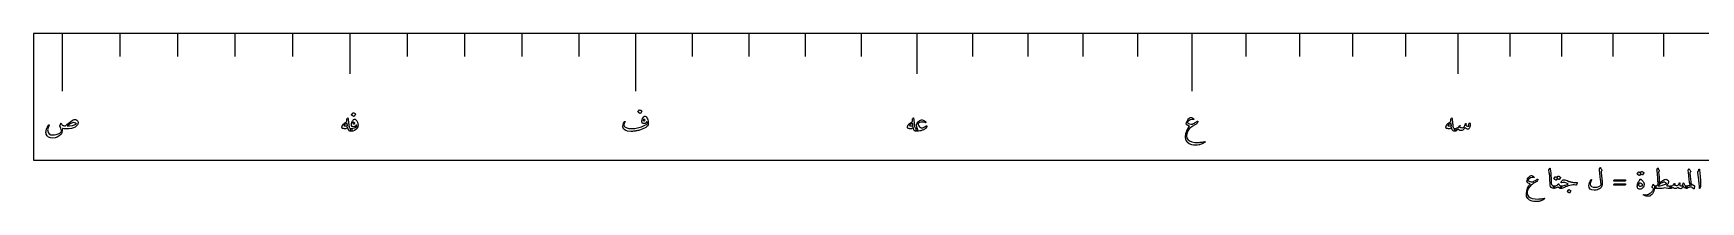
# Model space of a CAD drawing. Header units: millimetres. Extents: x -5 to 580, y -8 to 22.
# Drawn here: x -5 to 285.3, y -7.2 to 22 of the extents above; entities that cross this region are included whole.
import ezdxf

# ---------------------------------------------------------------- set-up
doc = ezdxf.new("R2010")
doc.units = ezdxf.units.MM
for name, color, linetype in [('CUT_OUTER', 1, 'Continuous'), ('ENGRAVE', 7, 'Continuous'), ('ENGRAVE_FINE', 8, 'Continuous'), ('TEXT', 5, 'Continuous')]:
    doc.layers.add(name, color=color, linetype=linetype)

msp = doc.modelspace()

# ---------------------------------------------------------------- linework, layer by layer
at = {"layer": 'CUT_OUTER'}
msp.add_lwpolyline([(-5, 0), (580, 0), (580, 22), (-5, 22)], close=True, dxfattribs=at)
at = {"layer": 'ENGRAVE'}
for points in [[(0, 22), (0, 12)], [(50.1146, 22), (50.1146, 15)], [(99.8477, 22), (99.8477, 12)], [(148.821, 22), (148.821, 15)], [(196.6616, 22), (196.6616, 12)], [(243.0055, 22), (243.0055, 15)]]:
    msp.add_lwpolyline(points, dxfattribs=at)
at = {"layer": 'ENGRAVE_FINE'}
for points in [[(10.0351, 22), (10.0351, 18)], [(20.0672, 22), (20.0672, 18)], [(30.0932, 22), (30.0932, 18)], [(40.11, 22), (40.11, 18)], [(60.1039, 22), (60.1039, 18)], [(70.0749, 22), (70.0749, 18)], [(80.0245, 22), (80.0245, 18)], [(89.9498, 22), (89.9498, 18)], [(109.7152, 22), (109.7152, 18)], [(119.5492, 22), (119.5492, 18)], [(129.3469, 22), (129.3469, 18)], [(139.1051, 22), (139.1051, 18)], [(158.4915, 22), (158.4915, 18)], [(168.1137, 22), (168.1137, 18)], [(177.6848, 22), (177.6848, 18)], [(187.2017, 22), (187.2017, 18)], [(206.0616, 22), (206.0616, 18)], [(215.3988, 22), (215.3988, 18)], [(224.6704, 22), (224.6704, 18)], [(233.8736, 22), (233.8736, 18)], [(252.0634, 22), (252.0634, 18)], [(261.0445, 22), (261.0445, 18)], [(269.9461, 22), (269.9461, 18)], [(278.7655, 22), (278.7655, 18)]]:
    msp.add_lwpolyline(points, dxfattribs=at)
at = {"layer": 'TEXT'}
for points in [[(100.5058, 8.7458), (100.5122, 8.7523), (100.5213, 8.7561), (100.5329, 8.7574), (100.5471, 8.7561), (100.6474, 8.7155), (100.7419, 8.6658), (100.8306, 8.6071), (100.9135, 8.5394), (100.9216, 8.529), (100.9251, 8.5187), (100.9242, 8.5084), (100.9187, 8.4981), (100.6761, 8.1058), (100.6671, 8.0965), (100.6554, 8.0942), (100.6413, 8.099), (100.6245, 8.111), (100.61, 8.1213), (100.5871, 8.1368), (100.5558, 8.1574), (100.5161, 8.1832), (100.4674, 8.2142), (100.409, 8.2503), (100.3409, 8.2916), (100.2632, 8.3381), (100.2529, 8.3458), (100.2477, 8.3535), (100.2477, 8.3613), (100.2529, 8.369)], [(2.2348, 7.0684), (2.4148, 7.0419), (2.5677, 6.9574), (2.6935, 6.8148), (2.7923, 6.6142), (2.8032, 6.5374), (2.7948, 6.4516), (2.7671, 6.3568), (2.72, 6.2529), (2.6658, 6.1529), (2.6168, 6.0697), (2.5729, 6.0032), (2.5342, 5.9535), (2.3084, 5.7677), (2.0026, 5.6232), (1.6168, 5.52), (1.151, 5.4581), (0.8706, 5.4445), (0.6026, 5.4503), (0.3468, 5.4755), (0.1032, 5.52), (0.0458, 5.1416), (-0.0284, 4.8374), (-0.1194, 4.6074), (-0.2271, 4.4516), (-0.5097, 4.2113), (-0.831, 4.0323), (-1.191, 3.9145), (-1.5897, 3.8581), (-2.0094, 3.8777), (-2.3445, 3.9987), (-2.5952, 4.221), (-2.7613, 4.5445), (-2.7755, 4.5947), (-2.7871, 4.6471), (-2.7961, 4.7018), (-2.8026, 4.7587), (-2.8058, 4.8176), (-2.8052, 4.8781), (-2.8006, 4.9402), (-2.7923, 5.0039), (-2.7742, 5.1166), (-2.751, 5.2277), (-2.7226, 5.3373), (-2.689, 5.4452), (-2.6506, 5.5511), (-2.6077, 5.6548), (-2.5603, 5.7563), (-2.5084, 5.8555), (-2.4853, 5.8958), (-2.4626, 5.9342), (-2.4402, 5.9706), (-2.4181, 6.0052), (-2.3966, 6.0377), (-2.3761, 6.0684), (-2.3566, 6.0971), (-2.3381, 6.1239), (-2.3248, 6.139), (-2.311, 6.1484), (-2.2965, 6.1519), (-2.2813, 6.1497), (-2.2652, 6.1435), (-2.2529, 6.1355), (-2.2445, 6.1255), (-2.24, 6.1135), (-2.2387, 6.1), (-2.24, 6.0852), (-2.2439, 6.069), (-2.2503, 6.0516), (-2.2881, 5.9945), (-2.3239, 5.9316), (-2.3577, 5.8629), (-2.3897, 5.7884), (-2.4568, 5.5977), (-2.4981, 5.4181), (-2.5135, 5.2494), (-2.5032, 5.0916), (-2.4068, 4.7919), (-2.231, 4.5742), (-1.9758, 4.4384), (-1.6413, 4.3845), (-1.3181, 4.3997), (-1.0039, 4.4606), (-0.6987, 4.5674), (-0.4026, 4.72), (-0.3132, 4.7835), (-0.2361, 4.8606), (-0.1713, 4.9513), (-0.1187, 5.0555), (-0.1126, 5.07), (-0.1097, 5.0877), (-0.11, 5.1087), (-0.1135, 5.1329), (-0.159, 5.3639), (-0.2181, 5.5665), (-0.2906, 5.7406), (-0.3768, 5.8865), (-0.3939, 5.9132), (-0.4039, 5.9368), (-0.4068, 5.9571), (-0.4026, 5.9742), (-0.2426, 6.3974), (-0.2197, 6.4294), (-0.1974, 6.4426), (-0.1758, 6.4371), (-0.1548, 6.4129), (0.0361, 6.0877), (0.1384, 6.0394), (0.2697, 6.0026), (0.43, 5.9774), (0.6194, 5.9639), (0.8442, 6.1829), (1.0697, 6.3858), (1.2958, 6.5726), (1.5226, 6.7432), (1.7394, 6.8855), (1.9303, 6.9871), (2.0955, 7.0481), (2.2348, 7.0684)], [(2.4877, 6.3045), (2.3294, 6.4252), (2.1639, 6.4981), (1.9913, 6.5232), (1.8116, 6.5006), (1.6168, 6.4319), (1.3935, 6.3187), (1.1419, 6.161), (0.8619, 5.9587), (1.3719, 5.9571), (1.8129, 6.0142), (2.1848, 6.13), (2.4877, 6.3045)], [(49.6965, 7.3058), (49.7268, 7.3381), (49.7507, 7.3419), (49.7681, 7.3174), (49.7791, 7.2645), (49.7826, 7.2326), (49.7881, 7.1884), (49.7955, 7.1319), (49.8049, 7.0632), (49.8158, 6.9816), (49.8281, 6.8865), (49.8416, 6.7777), (49.8565, 6.6555), (49.8712, 6.5353), (49.8842, 6.4277), (49.8957, 6.3327), (49.9055, 6.2503), (49.9137, 6.1808), (49.9204, 6.1245), (49.9254, 6.0815), (49.9287, 6.0516), (49.9552, 5.8635), (49.9933, 5.7174), (50.0429, 5.6132), (50.1042, 5.551), (50.1475, 5.5268), (50.1997, 5.511), (50.261, 5.5035), (50.3313, 5.5045), (50.3729, 5.4977), (50.4049, 5.4774), (50.4271, 5.4435), (50.4397, 5.3961), (50.4442, 5.339), (50.4423, 5.2813), (50.4339, 5.2229), (50.4191, 5.1639), (50.4, 5.1135), (50.3791, 5.0761), (50.3562, 5.0516), (50.3313, 5.04), (50.1962, 5.0413), (50.0797, 5.0658), (49.982, 5.1135), (49.9029, 5.1845), (49.8365, 5.2887), (49.7816, 5.4258), (49.7384, 5.5958), (49.7068, 5.7987), (49.6339, 5.6752), (49.5597, 5.5781), (49.4842, 5.5074), (49.4075, 5.4632), (49.3452, 5.4474), (49.272, 5.4413), (49.1878, 5.4448), (49.0926, 5.4581), (48.9923, 5.4806), (48.9081, 5.5071), (48.84, 5.5374), (48.7881, 5.5716), (48.7462, 5.6139), (48.7184, 5.6581), (48.7049, 5.7042), (48.7055, 5.7523), (48.7175, 5.8123), (48.7378, 5.8787), (48.7665, 5.9516), (48.8036, 6.031), (48.8449, 6.1106), (48.881, 6.1742), (48.912, 6.2216), (48.9378, 6.2529), (49.081, 6.3806), (49.2371, 6.5006), (49.4062, 6.6129), (49.5881, 6.7174), (49.5813, 6.8165), (49.5765, 6.9019), (49.5736, 6.9739), (49.5726, 7.0323), (49.5755, 7.0813), (49.5842, 7.1252), (49.5987, 7.1639), (49.6191, 7.1974)], [(49.6242, 6.4026), (49.4371, 6.3384), (49.2784, 6.2594), (49.1481, 6.1655), (49.0462, 6.0568), (49.0394, 6.0419), (49.0397, 6.0284), (49.0471, 6.0161), (49.0616, 6.0052), (49.1155, 5.9821), (49.1739, 5.9645), (49.2368, 5.9524), (49.3042, 5.9458), (49.3762, 5.9447), (49.4526, 5.949), (49.5336, 5.9589), (49.6191, 5.9742), (49.6323, 5.9784), (49.6462, 5.9858), (49.6607, 5.9965), (49.6758, 6.0103), (49.6728, 6.0526), (49.6687, 6.0968), (49.6637, 6.1429), (49.6578, 6.191), (49.6508, 6.241), (49.6429, 6.2929), (49.6341, 6.3468), (49.6242, 6.4026)], [(50.9249, 7.151), (50.9604, 7.1458), (50.9997, 7.1303), (51.0429, 7.1045), (51.09, 7.0684), (51.2916, 6.8535), (51.432, 6.6116), (51.511, 6.3426), (51.5287, 6.0465), (51.5129, 5.8923), (51.481, 5.7548), (51.4329, 5.6342), (51.3687, 5.5303), (51.1607, 5.3158), (50.9184, 5.1626), (50.642, 5.0706), (50.3313, 5.04), (50.3, 5.0474), (50.2733, 5.0697), (50.251, 5.1068), (50.2333, 5.1587), (50.2266, 5.1874), (50.2223, 5.2168), (50.2202, 5.2468), (50.2204, 5.2774), (50.2221, 5.3077), (50.2249, 5.3368), (50.2286, 5.3645), (50.2333, 5.391), (50.2471, 5.4368), (50.2681, 5.471), (50.2962, 5.4935), (50.3313, 5.5045), (50.6339, 5.5452), (50.8965, 5.6206), (51.1191, 5.731), (51.3016, 5.8761), (51.2929, 5.9487), (51.2823, 6.0065), (51.2697, 6.0494), (51.2552, 6.0774), (51.2378, 6.1016), (51.2216, 6.1174), (51.2068, 6.1248), (51.1933, 6.1239), (51.1839, 6.1206), (51.1765, 6.1161), (51.171, 6.1103), (51.1675, 6.1032), (51.1178, 6.0013), (51.0565, 5.9226), (50.9836, 5.8671), (50.8991, 5.8348), (50.6536, 5.8158), (50.4849, 5.8826), (50.3929, 6.0352), (50.3778, 6.2735), (50.3984, 6.4103), (50.4397, 6.5523), (50.5016, 6.6994), (50.5842, 6.8516), (50.6713, 6.9826), (50.7571, 7.0761), (50.8416, 7.1323), (50.9249, 7.151)], [(50.6513, 8.24), (50.6578, 8.2465), (50.6668, 8.2503), (50.6784, 8.2516), (50.6926, 8.2503), (50.7929, 8.2097), (50.8875, 8.16), (50.9762, 8.1013), (51.0591, 8.0335), (51.0671, 8.0232), (51.0707, 8.0129), (51.0697, 8.0026), (51.0642, 7.9923), (50.8216, 7.6), (50.8126, 7.5906), (50.801, 7.5884), (50.7868, 7.5932), (50.77, 7.6052), (50.7555, 7.6155), (50.7326, 7.631), (50.7013, 7.6516), (50.6616, 7.6774), (50.6129, 7.7084), (50.5546, 7.7445), (50.4865, 7.7858), (50.4087, 7.8323), (50.3984, 7.84), (50.3933, 7.8477), (50.3933, 7.8555), (50.3984, 7.8632)], [(50.7546, 6.5935), (50.7033, 6.579), (50.6629, 6.5406), (50.6336, 6.4784), (50.6152, 6.3923), (50.6155, 6.3787), (50.6165, 6.369), (50.6181, 6.3632), (50.6204, 6.3613), (50.6723, 6.3487), (50.7249, 6.3419), (50.7781, 6.341), (50.832, 6.3458), (50.8794, 6.3558), (50.9184, 6.3703), (50.9491, 6.3894), (50.9713, 6.4129), (50.9133, 6.4958), (50.8578, 6.5535), (50.8049, 6.5861), (50.7546, 6.5935)], [(101.4193, 7.6413), (101.5222, 7.6487), (101.6245, 7.609), (101.7261, 7.5223), (101.8271, 7.3884), (101.9171, 7.2142), (101.9858, 7.0065), (102.0332, 6.7652), (102.0593, 6.4903), (102.0622, 6.3906), (102.0554, 6.2981), (102.039, 6.2126), (102.0129, 6.1342), (101.9206, 5.9777), (101.7832, 5.8284), (101.6006, 5.6861), (101.3729, 5.551), (101.2443, 5.4882), (101.1116, 5.429), (100.9746, 5.3734), (100.8335, 5.3213), (100.6879, 5.2727), (100.5374, 5.2277), (100.3821, 5.1863), (100.2219, 5.1484), (100.0611, 5.1144), (99.9038, 5.0845), (99.7501, 5.0589), (99.6, 5.0374), (99.453, 5.0205), (99.309, 5.0084), (99.1679, 5.0011), (99.0296, 4.9987), (98.4532, 5.0455), (98.0296, 5.1961), (97.759, 5.4506), (97.6413, 5.809), (97.6377, 5.8923), (97.6425, 5.9871), (97.6558, 6.0935), (97.6774, 6.2116), (97.7125, 6.3413), (97.7613, 6.4671), (97.8235, 6.589), (97.8993, 6.7071), (97.9106, 6.7206), (97.9238, 6.7303), (97.939, 6.7361), (97.9561, 6.7381), (97.9725, 6.7358), (97.9858, 6.729), (97.9958, 6.7177), (98.0025, 6.7019), (98.0058, 6.6845), (98.0051, 6.6684), (98.0006, 6.6535), (97.9922, 6.64), (97.8529, 6.3658), (97.8064, 6.1316), (97.8529, 5.9374), (97.9922, 5.7832), (98.2996, 5.6226), (98.6851, 5.5277), (99.1487, 5.4987), (99.6903, 5.5355), (99.9279, 5.5697), (100.1658, 5.6155), (100.404, 5.6729), (100.6425, 5.7419), (100.8811, 5.8226), (101.1193, 5.9148), (101.3572, 6.0187), (101.5948, 6.1342), (101.7213, 6.2068), (101.8167, 6.2852), (101.8813, 6.3694), (101.9148, 6.4594), (101.8967, 6.5213), (101.8683, 6.5781), (101.8296, 6.6297), (101.7806, 6.6761), (101.7748, 6.6784), (101.7677, 6.6748), (101.7593, 6.6655), (101.7496, 6.6503), (101.6754, 6.531), (101.5922, 6.4413), (101.5, 6.3813), (101.3987, 6.351), (101.2135, 6.3484), (101.0709, 6.4026), (100.9709, 6.5135), (100.9135, 6.6813), (100.9145, 6.8294), (100.9638, 7.0103), (101.0616, 7.2242), (101.2077, 7.471), (101.2538, 7.5319), (101.3045, 7.5806), (101.3596, 7.6171), (101.4193, 7.6413)], [(101.4761, 6.9135), (101.4951, 6.9368), (101.5006, 6.96), (101.4925, 6.9832), (101.4709, 7.0065), (101.3832, 7.0626), (101.3058, 7.0761), (101.2387, 7.0471), (101.1819, 6.9755), (101.1745, 6.9535), (101.1729, 6.9342), (101.1771, 6.9174), (101.1871, 6.9032), (101.2593, 6.8574), (101.3316, 6.8439), (101.4038, 6.8626), (101.4761, 6.9135)], [(148.1577, 7.3058), (148.188, 7.3381), (148.2119, 7.3419), (148.2293, 7.3174), (148.2403, 7.2645), (148.2439, 7.2326), (148.2493, 7.1884), (148.2568, 7.1319), (148.2661, 7.0632), (148.2771, 6.9816), (148.2893, 6.8865), (148.3029, 6.7777), (148.3177, 6.6555), (148.3324, 6.5353), (148.3455, 6.4277), (148.3569, 6.3327), (148.3668, 6.2503), (148.375, 6.1808), (148.3816, 6.1245), (148.3866, 6.0815), (148.39, 6.0516), (148.4164, 5.8635), (148.4545, 5.7174), (148.5042, 5.6132), (148.5655, 5.551), (148.6087, 5.5268), (148.661, 5.511), (148.7222, 5.5035), (148.7926, 5.5045), (148.8342, 5.4977), (148.8661, 5.4774), (148.8884, 5.4435), (148.901, 5.3961), (148.9055, 5.339), (148.9035, 5.2813), (148.8951, 5.2229), (148.8803, 5.1639), (148.8613, 5.1135), (148.8403, 5.0761), (148.8174, 5.0516), (148.7926, 5.04), (148.6574, 5.0413), (148.541, 5.0658), (148.4432, 5.1135), (148.3642, 5.1845), (148.2977, 5.2887), (148.2429, 5.4258), (148.1997, 5.5958), (148.168, 5.7987), (148.0951, 5.6752), (148.021, 5.5781), (147.9455, 5.5074), (147.8687, 5.4632), (147.8064, 5.4474), (147.7332, 5.4413), (147.649, 5.4448), (147.5539, 5.4581), (147.4535, 5.4806), (147.3693, 5.5071), (147.3013, 5.5374), (147.2493, 5.5716), (147.2074, 5.6139), (147.1797, 5.6581), (147.1661, 5.7042), (147.1668, 5.7523), (147.1787, 5.8123), (147.199, 5.8787), (147.2277, 5.9516), (147.2648, 6.031), (147.3061, 6.1106), (147.3422, 6.1742), (147.3732, 6.2216), (147.399, 6.2529), (147.5422, 6.3806), (147.6984, 6.5006), (147.8674, 6.6129), (148.0493, 6.7174), (148.0426, 6.8165), (148.0377, 6.9019), (148.0348, 6.9739), (148.0339, 7.0323), (148.0368, 7.0813), (148.0455, 7.1252), (148.06, 7.1639), (148.0803, 7.1974)], [(148.0855, 6.4026), (147.8984, 6.3384), (147.7397, 6.2594), (147.6093, 6.1655), (147.5074, 6.0568), (147.5006, 6.0419), (147.501, 6.0284), (147.5084, 6.0161), (147.5229, 6.0052), (147.5768, 5.9821), (147.6351, 5.9645), (147.698, 5.9524), (147.7655, 5.9458), (147.8374, 5.9447), (147.9139, 5.949), (147.9948, 5.9589), (148.0803, 5.9742), (148.0935, 5.9784), (148.1074, 5.9858), (148.1219, 5.9965), (148.1371, 6.0103), (148.134, 6.0526), (148.13, 6.0968), (148.125, 6.1429), (148.119, 6.191), (148.1121, 6.241), (148.1042, 6.2929), (148.0953, 6.3468), (148.0855, 6.4026)], [(150.5319, 5.8813), (150.3926, 5.5716), (150.3748, 5.541), (150.3577, 5.5161), (150.3413, 5.4971), (150.3255, 5.4839), (150.2451, 5.4289), (150.159, 5.3774), (150.0671, 5.3295), (149.9693, 5.2852), (149.8661, 5.2437), (149.7577, 5.2045), (149.6442, 5.1676), (149.5255, 5.1329), (149.3035, 5.0787), (149.1074, 5.0452), (148.9371, 5.0323), (148.7926, 5.04), (148.7374, 5.0652), (148.701, 5.1148), (148.6832, 5.189), (148.6842, 5.2877), (148.6974, 5.3768), (148.7164, 5.4426), (148.7413, 5.4852), (148.7719, 5.5045), (148.7771, 5.5045), (148.7822, 5.5045), (148.7874, 5.5045), (148.7926, 5.5045), (148.831, 5.5006), (148.8687, 5.4994), (148.9058, 5.5006), (148.9422, 5.5045), (148.8797, 5.5971), (148.8313, 5.6994), (148.7971, 5.8113), (148.7771, 5.9329), (148.7742, 6.1506), (148.8119, 6.3445), (148.8903, 6.5145), (149.0093, 6.6606), (149.1626, 6.7971), (149.3126, 6.9019), (149.4593, 6.9752), (149.6029, 7.0168), (149.7577, 7.0165), (149.9332, 6.9587), (150.1293, 6.8435), (150.3461, 6.671), (150.3706, 6.6442), (150.3822, 6.6155), (150.381, 6.5848), (150.3668, 6.5523), (150.3464, 6.5271), (150.3216, 6.5135), (150.2922, 6.5116), (150.2584, 6.5213), (150.0155, 6.5916), (149.7719, 6.6168), (149.5277, 6.5968), (149.2829, 6.5316), (149.1858, 6.4906), (149.1113, 6.4452), (149.0593, 6.3952), (149.03, 6.3406), (149.0229, 6.2716), (149.0429, 6.1832), (149.09, 6.0755), (149.1642, 5.9484), (149.2545, 5.82), (149.3397, 5.7239), (149.4197, 5.66), (149.4945, 5.6284), (149.6574, 5.6123), (149.821, 5.631), (149.9851, 5.6845), (150.15, 5.7729), (150.2997, 5.8761), (150.3771, 5.9252), (150.439, 5.9535), (150.4855, 5.9613), (150.5164, 5.9484), (150.529, 5.9326), (150.5358, 5.9161), (150.5368, 5.899), (150.5319, 5.8813)], [(196.388, 7.409), (196.469, 7.431), (196.5571, 7.4297), (196.6522, 7.4052), (196.7545, 7.3574), (196.8066, 7.3263), (196.8545, 7.2948), (196.8982, 7.2631), (196.9377, 7.231), (196.973, 7.1989), (197.0042, 7.1671), (197.0311, 7.1356), (197.0538, 7.1045), (197.069, 7.0742), (197.0629, 7.0555), (197.0355, 7.0484), (196.9867, 7.0529), (196.678, 7.0735), (196.3919, 7.0065), (196.1284, 6.8516), (195.8874, 6.609), (195.8806, 6.5932), (195.8809, 6.5768), (195.8884, 6.5597), (195.9029, 6.5419), (196.0913, 6.4006), (196.2951, 6.3071), (196.5145, 6.2613), (196.7493, 6.2632), (196.7916, 6.2716), (196.8461, 6.2916), (196.9129, 6.3232), (196.9919, 6.3665), (197.1358, 6.4542), (197.2629, 6.5316), (197.3732, 6.5987), (197.4667, 6.6555), (197.5435, 6.7019), (197.6035, 6.7381), (197.6467, 6.7639), (197.6732, 6.7794), (197.7109, 6.7913), (197.7313, 6.7806), (197.7342, 6.7474), (197.7196, 6.6916), (197.6638, 6.5452), (197.6151, 6.4361), (197.5735, 6.3645), (197.539, 6.3303), (197.4327, 6.2798), (197.3203, 6.2213), (197.2017, 6.1547), (197.0771, 6.08), (196.9463, 5.9973), (196.8093, 5.9065), (196.6663, 5.8076), (196.5171, 5.7006), (196.2177, 5.4352), (195.9906, 5.1239), (195.8358, 4.7668), (195.7532, 4.3639), (195.7493, 4.1445), (195.7842, 3.9406), (195.8577, 3.7523), (195.97, 3.5794), (196.2503, 3.3477), (196.6629, 3.1897), (197.2077, 3.1052), (197.8848, 3.0942), (197.9895, 3.1006), (198.1022, 3.1097), (198.223, 3.1213), (198.3519, 3.1355), (198.4885, 3.1526), (198.6326, 3.1729), (198.784, 3.1965), (198.9429, 3.2232), (198.9703, 3.2261), (198.9906, 3.2245), (199.0038, 3.2184), (199.01, 3.2077), (198.9845, 3.1555), (198.8822, 3.0761), (198.7032, 2.9697), (198.4474, 2.8361), (198.2919, 2.7629), (198.1558, 2.7084), (198.039, 2.6726), (197.9416, 2.6555), (197.579, 2.6284), (197.25, 2.6245), (196.9545, 2.6439), (196.6926, 2.6865), (196.1984, 2.8706), (195.8513, 3.1652), (195.6513, 3.57), (195.5984, 4.0852), (195.6571, 4.6261), (195.7919, 5.1032), (196.0029, 5.5165), (196.29, 5.8658), (196.1035, 5.949), (195.9519, 6.0335), (195.8351, 6.1194), (195.7532, 6.2065), (195.7309, 6.2416), (195.7158, 6.28), (195.7077, 6.3216), (195.7067, 6.3665), (195.7245, 6.4871), (195.7519, 6.6013), (195.789, 6.709), (195.8358, 6.8103), (195.9593, 7.0142), (196.0926, 7.1819), (196.2355, 7.3135), (196.388, 7.409)], [(241.8829, 7.3058), (241.9132, 7.3381), (241.9371, 7.3419), (241.9545, 7.3174), (241.9655, 7.2645), (241.969, 7.2326), (241.9745, 7.1884), (241.982, 7.1319), (241.9913, 7.0632), (242.0023, 6.9816), (242.0145, 6.8865), (242.0281, 6.7777), (242.0429, 6.6555), (242.0576, 6.5353), (242.0707, 6.4277), (242.0821, 6.3327), (242.092, 6.2503), (242.1002, 6.1808), (242.1068, 6.1245), (242.1118, 6.0815), (242.1152, 6.0516), (242.1416, 5.8635), (242.1797, 5.7174), (242.2294, 5.6132), (242.2907, 5.551), (242.3339, 5.5268), (242.3861, 5.511), (242.4474, 5.5035), (242.5178, 5.5045), (242.5594, 5.4977), (242.5913, 5.4774), (242.6136, 5.4435), (242.6261, 5.3961), (242.6307, 5.339), (242.6287, 5.2813), (242.6203, 5.2229), (242.6055, 5.1639), (242.5865, 5.1135), (242.5655, 5.0761), (242.5426, 5.0516), (242.5178, 5.04), (242.3826, 5.0413), (242.2661, 5.0658), (242.1684, 5.1135), (242.0894, 5.1845), (242.0229, 5.2887), (241.9681, 5.4258), (241.9249, 5.5958), (241.8932, 5.7987), (241.8203, 5.6752), (241.7461, 5.5781), (241.6707, 5.5074), (241.5939, 5.4632), (241.5316, 5.4474), (241.4584, 5.4413), (241.3742, 5.4448), (241.279, 5.4581), (241.1787, 5.4806), (241.0945, 5.5071), (241.0265, 5.5374), (240.9745, 5.5716), (240.9326, 5.6139), (240.9049, 5.6581), (240.8913, 5.7042), (240.892, 5.7523), (240.9039, 5.8123), (240.9242, 5.8787), (240.9529, 5.9516), (240.99, 6.031), (241.0313, 6.1106), (241.0674, 6.1742), (241.0984, 6.2216), (241.1242, 6.2529), (241.2674, 6.3806), (241.4236, 6.5006), (241.5926, 6.6129), (241.7745, 6.7174), (241.7678, 6.8165), (241.7629, 6.9019), (241.76, 6.9739), (241.759, 7.0323), (241.762, 7.0813), (241.7707, 7.1252), (241.7852, 7.1639), (241.8055, 7.1974)], [(241.8107, 6.4026), (241.6236, 6.3384), (241.4649, 6.2594), (241.3345, 6.1655), (241.2326, 6.0568), (241.2258, 6.0419), (241.2261, 6.0284), (241.2336, 6.0161), (241.2481, 6.0052), (241.302, 5.9821), (241.3603, 5.9645), (241.4232, 5.9524), (241.4907, 5.9458), (241.5626, 5.9447), (241.639, 5.949), (241.72, 5.9589), (241.8055, 5.9742), (241.8187, 5.9784), (241.8326, 5.9858), (241.8471, 5.9965), (241.8623, 6.0103), (241.8592, 6.0526), (241.8552, 6.0968), (241.8502, 6.1429), (241.8442, 6.191), (241.8373, 6.241), (241.8294, 6.2929), (241.8205, 6.3468), (241.8107, 6.4026)], [(245.021, 6.511), (245.0323, 6.5187), (245.0455, 6.5161), (245.0607, 6.5032), (245.0778, 6.48), (245.0961, 6.4406), (245.11, 6.3845), (245.1194, 6.3116), (245.1242, 6.2219), (245.1258, 6.12), (245.1203, 6.0206), (245.1078, 5.9239), (245.0881, 5.8297), (245.0307, 5.6465), (244.9668, 5.5148), (244.8965, 5.4348), (244.8197, 5.4065), (244.6381, 5.4171), (244.47, 5.4645), (244.3155, 5.5487), (244.1745, 5.6697), (244.0778, 5.479), (243.9629, 5.3303), (243.83, 5.2235), (243.679, 5.1587), (243.5207, 5.1445), (243.3603, 5.1845), (243.1981, 5.2787), (243.0339, 5.4271), (242.901, 5.2577), (242.7707, 5.1368), (242.6429, 5.0642), (242.5178, 5.04), (242.4926, 5.0542), (242.4687, 5.0968), (242.4461, 5.1677), (242.4249, 5.2671), (242.4171, 5.3652), (242.43, 5.4374), (242.4636, 5.4839), (242.5178, 5.5045), (242.7558, 5.5584), (242.9642, 5.6632), (243.1429, 5.819), (243.292, 6.0258), (243.3, 6.0371), (243.3087, 6.0452), (243.3181, 6.05), (243.3281, 6.0516), (243.3403, 6.0503), (243.3513, 6.0465), (243.361, 6.04), (243.3694, 6.031), (243.3742, 6.0032), (243.3629, 5.9561), (243.3355, 5.8897), (243.292, 5.8039), (243.349, 5.7377), (243.4378, 5.689), (243.5581, 5.6577), (243.71, 5.6439), (243.8994, 5.6835), (244.0649, 5.8129), (244.2065, 6.0319), (244.3242, 6.3406), (244.33, 6.3565), (244.3371, 6.3677), (244.3455, 6.3745), (244.3552, 6.3768), (244.3697, 6.3755), (244.3823, 6.3716), (244.3929, 6.3652), (244.4016, 6.3561), (244.4081, 6.3432), (244.412, 6.3303), (244.4132, 6.3174), (244.412, 6.3045), (244.3603, 6.0877), (244.4207, 6.0342), (244.4932, 5.9871), (244.5781, 5.9465), (244.6752, 5.9123), (244.7697, 5.89), (244.8416, 5.8852), (244.891, 5.8977), (244.9178, 5.9277), (244.9265, 5.9735), (244.9216, 6.0387), (244.9032, 6.1232), (244.8713, 6.2271), (244.8768, 6.2565), (244.9036, 6.3135), (244.9516, 6.3984), (245.021, 6.511)], [(255.6565, -2.679), (255.7324, -2.6585), (255.8149, -2.6597), (255.9041, -2.6827), (256, -2.7274), (256.0488, -2.7566), (256.0938, -2.7861), (256.1347, -2.8159), (256.1718, -2.846), (256.2049, -2.8761), (256.2341, -2.9058), (256.2593, -2.9353), (256.2806, -2.9645), (256.2949, -2.9929), (256.2891, -3.0105), (256.2634, -3.0171), (256.2177, -3.0129), (255.9283, -2.9935), (255.6601, -3.0565), (255.413, -3.2016), (255.1871, -3.429), (255.1807, -3.4439), (255.181, -3.4593), (255.188, -3.4753), (255.2016, -3.4919), (255.3782, -3.6244), (255.5694, -3.7121), (255.775, -3.755), (255.9952, -3.7532), (256.0348, -3.7454), (256.0859, -3.7266), (256.1485, -3.697), (256.2226, -3.6565), (256.3575, -3.5742), (256.4766, -3.5016), (256.58, -3.4387), (256.6677, -3.3855), (256.7397, -3.3419), (256.796, -3.3081), (256.8365, -3.2839), (256.8613, -3.2694), (256.8967, -3.2582), (256.9157, -3.2681), (256.9184, -3.2993), (256.9048, -3.3516), (256.8525, -3.4889), (256.8069, -3.5911), (256.7678, -3.6583), (256.7355, -3.6903), (256.6358, -3.7377), (256.5304, -3.7925), (256.4193, -3.855), (256.3024, -3.925), (256.1798, -4.0026), (256.0514, -4.0877), (255.9173, -4.1804), (255.7774, -4.2806), (255.4968, -4.5295), (255.2839, -4.8214), (255.1387, -5.1561), (255.0613, -5.5339), (255.0577, -5.7395), (255.0903, -5.9306), (255.1593, -6.1073), (255.2645, -6.2694), (255.5273, -6.4865), (255.9141, -6.6347), (256.4249, -6.7139), (257.0597, -6.7242), (257.1578, -6.7181), (257.2635, -6.7097), (257.3768, -6.6988), (257.4976, -6.6855), (257.6257, -6.6695), (257.7607, -6.6504), (257.9027, -6.6283), (258.0516, -6.6032), (258.0773, -6.6005), (258.0964, -6.602), (258.1088, -6.6078), (258.1145, -6.6177), (258.0906, -6.6667), (257.9948, -6.7411), (257.8269, -6.8409), (257.5871, -6.9661), (257.4413, -7.0348), (257.3137, -7.0859), (257.2042, -7.1195), (257.1129, -7.1355), (256.773, -7.1609), (256.4645, -7.1645), (256.1875, -7.1464), (255.9419, -7.1065), (255.4786, -6.9338), (255.1532, -6.6577), (254.9657, -6.2781), (254.9161, -5.7952), (254.9712, -5.288), (255.0976, -4.8407), (255.2954, -4.4533), (255.5645, -4.1258), (255.3897, -4.0478), (255.2476, -3.9685), (255.1381, -3.8881), (255.0613, -3.8065), (255.0404, -3.7735), (255.0262, -3.7375), (255.0186, -3.6985), (255.0177, -3.6565), (255.0344, -3.5433), (255.0601, -3.4363), (255.0949, -3.3353), (255.1387, -3.2403), (255.2545, -3.0492), (255.3794, -2.8919), (255.5134, -2.7685), (255.6565, -2.679)], [(259.0048, -1.4161), (259.0142, -1.4016), (259.023, -1.3919), (259.0311, -1.3871), (259.0387, -1.3871), (259.0502, -1.3934), (259.0605, -1.4125), (259.0696, -1.4443), (259.0774, -1.4887), (259.1173, -1.8501), (259.15, -2.1843), (259.1754, -2.4912), (259.1935, -2.771), (259.2052, -3.0102), (259.2159, -3.2246), (259.2258, -3.4142), (259.2347, -3.579), (259.2424, -3.7191), (259.2486, -3.8343), (259.2533, -3.9247), (259.2565, -3.9903), (259.2994, -4.1869), (259.3944, -4.3315), (259.5413, -4.424), (259.7403, -4.4645), (259.7957, -4.479), (259.831, -4.5129), (259.8465, -4.5661), (259.8419, -4.6387), (259.8193, -4.753), (259.7948, -4.8347), (259.7684, -4.8837), (259.7403, -4.9), (259.4603, -4.8631), (259.254, -4.7524), (259.1216, -4.5679), (259.0629, -4.3097), (259.0537, -4.1861), (259.0454, -4.0623), (259.038, -3.9382), (259.0315, -3.8137), (259.0256, -3.689), (259.02, -3.5639), (259.0147, -3.4386), (259.0097, -3.3129), (259.0006, -3.0732), (258.9879, -2.8575), (258.9716, -2.6656), (258.9516, -2.4976), (258.928, -2.3362), (258.9008, -2.1643), (258.87, -1.9818), (258.8355, -1.7887), (258.8309, -1.7539), (258.8319, -1.7222), (258.8382, -1.6934), (258.85, -1.6677)], [(260.4516, -2.7613), (260.4577, -2.7552), (260.4661, -2.7516), (260.477, -2.7504), (260.4903, -2.7516), (260.538, -2.7695), (260.5841, -2.7891), (260.6287, -2.8106), (260.6718, -2.8339), (260.7137, -2.8593), (260.7546, -2.8871), (260.7947, -2.9173), (260.8339, -2.95), (260.8414, -2.96), (260.8448, -2.9706), (260.8439, -2.9818), (260.8387, -2.9935), (260.6065, -3.3613), (260.6001, -3.3661), (260.5907, -3.3661), (260.5783, -3.3613), (260.5629, -3.3516), (260.5523, -3.3427), (260.5351, -3.3304), (260.5112, -3.3149), (260.4806, -3.296), (260.4431, -3.2734), (260.3984, -3.247), (260.3464, -3.2166), (260.2871, -3.1823), (260.1032, -3.4677), (260.0948, -3.4765), (260.0839, -3.4786), (260.0706, -3.4741), (260.0548, -3.4629), (260.0412, -3.4532), (260.0198, -3.4387), (259.9904, -3.4194), (259.9532, -3.3952), (259.9076, -3.3661), (259.8528, -3.3323), (259.789, -3.2935), (259.7161, -3.25), (259.7086, -3.2427), (259.7052, -3.2355), (259.7061, -3.2282), (259.7113, -3.221), (259.9484, -2.8677), (259.9544, -2.8617), (259.9629, -2.8581), (259.9738, -2.8569), (259.9871, -2.8581), (260.0276, -2.8712), (260.0669, -2.8865), (260.105, -2.9039), (260.1419, -2.9234), (260.1776, -2.9447), (260.2121, -2.9675), (260.2454, -2.9919), (260.2774, -3.0177)], [(267.7435, -1.3), (267.752, -1.2852), (267.7629, -1.2746), (267.7762, -1.2682), (267.7919, -1.2661), (267.8077, -1.2689), (267.821, -1.277), (267.8319, -1.2906), (267.8403, -1.3097), (267.8854, -1.4207), (267.9335, -1.5165), (267.9846, -1.5973), (268.0387, -1.6629), (268.0547, -1.6865), (268.0593, -1.7137), (268.0523, -1.7446), (268.0339, -1.779), (268.0221, -1.7957), (268.0109, -1.8117), (268.0003, -1.8271), (267.9903, -1.8419), (267.9809, -1.8558), (267.9722, -1.8685), (267.964, -1.88), (267.9565, -1.8903), (267.9438, -1.9091), (267.9347, -1.9315), (267.9292, -1.9575), (267.9274, -1.9871), (267.9332, -2.0707), (267.9407, -2.1619), (267.9501, -2.2606), (267.9613, -2.3669), (267.974, -2.4808), (267.9879, -2.6022), (268.003, -2.7312), (268.0194, -2.8677), (268.0377, -3.004), (268.0538, -3.1321), (268.0679, -3.252), (268.0798, -3.3637), (268.09, -3.4676), (268.0986, -3.5639), (268.1057, -3.6527), (268.1113, -3.7339), (268.1176, -3.9743), (268.098, -4.202), (268.0523, -4.417), (267.9806, -4.6194), (267.9108, -4.7382), (267.8028, -4.848), (267.6568, -4.9487), (267.4726, -5.0403), (267.273, -5.1162), (267.0855, -5.1698), (266.9101, -5.2009), (266.7468, -5.2097), (266.3379, -5.1534), (266.0452, -4.9992), (265.8685, -4.747), (265.8081, -4.3968), (265.8292, -4.1358), (265.8976, -3.8802), (266.0131, -3.6301), (266.1758, -3.3855), (266.1882, -3.3713), (266.2012, -3.3625), (266.2148, -3.3592), (266.229, -3.3613), (266.2442, -3.367), (266.2556, -3.3746), (266.2635, -3.384), (266.2677, -3.3952), (266.2708, -3.4118), (266.2702, -3.4278), (266.2659, -3.4432), (266.2581, -3.4581), (266.1471, -3.6743), (266.0706, -3.8585), (266.0285, -4.0106), (266.021, -4.1306), (266.1017, -4.3892), (266.2762, -4.5698), (266.5445, -4.6723), (266.9065, -4.6968), (267.2328, -4.6614), (267.5101, -4.5794), (267.7384, -4.4509), (267.9177, -4.2758), (267.914, -4.1913), (267.9075, -4.0925), (267.8982, -3.9796), (267.8863, -3.8524), (267.8713, -3.7107), (267.853, -3.5542), (267.8314, -3.3829), (267.8065, -3.1968), (267.7829, -3.0047), (267.7605, -2.8157), (267.7393, -2.6297), (267.7194, -2.4468), (267.7009, -2.2668), (267.6843, -2.0899), (267.6695, -1.916), (267.6565, -1.7452), (267.6371, -1.5806), (267.638, -1.5619), (267.6407, -1.5444), (267.6453, -1.528), (267.6516, -1.5129)], [(274.9484, -1.9339), (274.9544, -1.9278), (274.9629, -1.9242), (274.9738, -1.923), (274.9871, -1.9242), (275.0347, -1.942), (275.0808, -1.9617), (275.1255, -1.9832), (275.1685, -2.0065), (275.2104, -2.0319), (275.2514, -2.0597), (275.2915, -2.0899), (275.3306, -2.1226), (275.3382, -2.1326), (275.3415, -2.1431), (275.3406, -2.1543), (275.3355, -2.1661), (275.1032, -2.5339), (275.0969, -2.5387), (275.0875, -2.5387), (275.0751, -2.5339), (275.0597, -2.5242), (275.0491, -2.5153), (275.0319, -2.503), (275.008, -2.4874), (274.9774, -2.4685), (274.9399, -2.446), (274.8952, -2.4196), (274.8431, -2.3892), (274.7839, -2.3548), (274.6, -2.6403), (274.5915, -2.6491), (274.5806, -2.6512), (274.5673, -2.6467), (274.5516, -2.6355), (274.538, -2.6258), (274.5165, -2.6113), (274.4872, -2.5919), (274.45, -2.5677), (274.4043, -2.5387), (274.3496, -2.5048), (274.2858, -2.4661), (274.2129, -2.4226), (274.2053, -2.4153), (274.202, -2.4081), (274.2029, -2.4008), (274.2081, -2.3935), (274.4452, -2.0403), (274.4512, -2.0343), (274.4597, -2.0306), (274.4706, -2.0294), (274.4839, -2.0306), (274.5244, -2.0438), (274.5637, -2.0591), (274.6018, -2.0765), (274.6387, -2.096), (274.6744, -2.1173), (274.7089, -2.1401), (274.7421, -2.1645), (274.7742, -2.1903)], [(278.9742, -4.7839), (278.78, -4.8371), (278.5605, -4.8758), (278.3155, -4.9), (278.0452, -4.9097), (277.9095, -4.9115), (277.7881, -4.9121), (277.6809, -4.9115), (277.5879, -4.9097), (277.5091, -4.9073), (277.4446, -4.9048), (277.3942, -4.9024), (277.3581, -4.9), (277.339, -4.8894), (277.3206, -4.8673), (277.3027, -4.8338), (277.2855, -4.7887), (277.2519, -4.6523), (277.2528, -4.5528), (277.2882, -4.4902), (277.3581, -4.4645), (277.5661, -4.4597), (277.8323, -4.1742), (277.832, -3.9359), (277.8262, -3.6855), (277.815, -3.423), (277.7984, -3.1484), (277.7763, -2.862), (277.7488, -2.5641), (277.7158, -2.2547), (277.6774, -1.9339), (277.6727, -1.8879), (277.6683, -1.8468), (277.6643, -1.8105), (277.6605, -1.779), (277.6567, -1.7524), (277.6526, -1.7306), (277.6482, -1.7137), (277.6435, -1.7016), (277.6435, -1.6556), (277.6629, -1.5855), (277.7016, -1.4911), (277.7597, -1.3726), (277.7675, -1.3599), (277.7766, -1.3508), (277.7869, -1.3454), (277.7984, -1.3435), (277.8099, -1.3457), (277.8202, -1.352), (277.8292, -1.3626), (277.8371, -1.3774), (277.8879, -1.4981), (277.9387, -1.5988), (277.9895, -1.6795), (278.0403, -1.7403), (278.0621, -1.7681), (278.0694, -1.7984), (278.0621, -1.831), (278.0403, -1.8661), (277.9581, -1.9726), (277.9481, -1.9901), (277.9423, -2.0137), (277.9408, -2.0433), (277.9435, -2.079), (277.9971, -2.5363), (278.0319, -2.921), (278.0479, -3.2331), (278.0452, -3.4726), (278.0415, -3.5154), (278.0355, -3.5663), (278.027, -3.6255), (278.0161, -3.6927), (278.0031, -3.7679), (277.9883, -3.8506), (277.9717, -3.9409), (277.9532, -4.0387), (278.2318, -3.8122), (278.4722, -3.631), (278.6745, -3.4953), (278.8387, -3.4048), (278.9811, -3.3465), (279.1036, -3.3117), (279.2061, -3.3005), (279.2887, -3.3129), (279.3967, -3.358), (279.4931, -3.4302), (279.5781, -3.5297), (279.6516, -3.6565), (279.6613, -3.6816), (279.6661, -3.7133), (279.6661, -3.7517), (279.6613, -3.7968), (279.6153, -3.9743), (279.5452, -4.1343), (279.4508, -4.2767), (279.3323, -4.4016), (279.4236, -4.4238), (279.5137, -4.4421), (279.6026, -4.4565), (279.6903, -4.4669), (279.7768, -4.4731), (279.8621, -4.4748), (279.9462, -4.4719), (280.029, -4.4645), (280.0599, -4.4663), (280.0847, -4.4815), (280.1034, -4.5099), (280.1161, -4.5516), (280.1322, -4.639), (280.1367, -4.7125), (280.1297, -4.7721), (280.1113, -4.8177), (280.0862, -4.8537), (280.0641, -4.8794), (280.0451, -4.8949), (280.029, -4.9), (279.7853, -4.9073), (279.5282, -4.8903), (279.2579, -4.8492), (278.9742, -4.7839)], [(283.4161, -2.5968), (283.4467, -2.9016), (283.4754, -3.1726), (283.5023, -3.4097), (283.5274, -3.6129), (283.5507, -3.782), (283.5722, -3.9165), (283.5918, -4.0166), (283.6097, -4.0823), (283.6357, -4.1669), (283.6411, -4.2371), (283.626, -4.2927), (283.5903, -4.3339), (283.5465, -4.3566), (283.5069, -4.3569), (283.4715, -4.3348), (283.4403, -4.2903), (283.3856, -4.1207), (283.3278, -3.8101), (283.267, -3.3586), (283.2032, -2.7661), (283.1805, -2.5112), (283.1609, -2.3077), (283.1443, -2.1555), (283.1306, -2.0548), (283.0774, -1.8323), (283.0705, -1.7929), (283.069, -1.7573), (283.0729, -1.7252), (283.0823, -1.6968), (283.1237, -1.6272), (283.156, -1.5734), (283.1793, -1.5353), (283.1935, -1.5129), (283.2226, -1.4799), (283.2468, -1.4681), (283.2661, -1.4775), (283.2806, -1.5081), (283.307, -1.5946), (283.352, -1.6847), (283.4158, -1.7784), (283.4984, -1.8758), (283.5135, -1.8952), (283.5202, -1.9145), (283.5183, -1.9339), (283.5081, -1.9532), (283.4916, -1.9767), (283.476, -1.9986), (283.4613, -2.019), (283.4476, -2.0379), (283.4347, -2.0553), (283.4228, -2.0712), (283.4117, -2.0855), (283.4016, -2.0984), (283.3871, -2.1202), (283.3774, -2.1419), (283.3726, -2.1637), (283.3726, -2.1855), (283.3789, -2.233), (283.3883, -2.3173), (283.4007, -2.4386), (283.4161, -2.5968)], [(284.921, -1.6581), (284.9672, -1.5685), (285.0044, -1.5371), (285.0326, -1.5637), (285.0516, -1.6484), (285.1629, -2.8339), (285.2291, -3.5615), (285.244, -4.1427), (285.2074, -4.5776), (285.1194, -4.8661), (285.1033, -4.8897), (285.0891, -4.9024), (285.0767, -4.9042), (285.0661, -4.8952), (285.0577, -4.8809), (285.0516, -4.8625), (285.048, -4.8398), (285.0468, -4.8129), (285.0468, -4.6033), (285.0371, -4.381), (285.0177, -4.1461), (284.9887, -3.8984), (284.9824, -3.8337), (284.9633, -3.6589), (284.9316, -3.374), (284.8871, -2.979), (284.7806, -2.1032), (284.7782, -2.0567), (284.7806, -2.0137), (284.7879, -1.9744), (284.8, -1.9387)], [(260.921, -4.4645), (260.9594, -4.4769), (260.9875, -4.4899), (261.0053, -4.5035), (261.0129, -4.5177), (261.0165, -4.5395), (261.0177, -4.5661), (261.0165, -4.5976), (261.0129, -4.6339), (260.9945, -4.7503), (260.973, -4.8335), (260.9485, -4.8834), (260.921, -4.9), (260.7903, -4.8816), (260.6597, -4.8262), (260.529, -4.734), (260.3984, -4.6048), (260.2738, -4.7231), (260.1226, -4.8117), (259.9448, -4.8707), (259.7403, -4.9), (259.7182, -4.8955), (259.7004, -4.8819), (259.6868, -4.8592), (259.6774, -4.8274), (259.6387, -4.6242), (259.6345, -4.6015), (259.6363, -4.577), (259.6442, -4.5507), (259.6581, -4.5226), (259.6741, -4.5008), (259.6931, -4.4839), (259.7152, -4.4718), (259.7403, -4.4645), (259.9847, -4.4282), (260.1855, -4.3629), (260.3427, -4.2685), (260.4565, -4.1452), (260.4698, -4.1282), (260.4855, -4.1161), (260.5036, -4.1089), (260.5242, -4.1065), (260.5432, -4.1092), (260.5569, -4.1173), (260.565, -4.1309), (260.5677, -4.15), (260.5683, -4.1681), (260.5702, -4.1839), (260.5732, -4.1972), (260.5774, -4.2081), (260.6588, -4.3057), (260.7431, -4.381), (260.8305, -4.434), (260.921, -4.4645)], [(260.95, -3.8452), (260.9766, -3.768), (261.0177, -3.6915), (261.0734, -3.6156), (261.1435, -3.5403), (261.2267, -3.4726), (261.3117, -3.4242), (261.3985, -3.3952), (261.4871, -3.3855), (261.6087, -3.4027), (261.7895, -3.4544), (262.0296, -3.5406), (262.329, -3.6613), (262.3916, -3.685), (262.4585, -3.7079), (262.5295, -3.7298), (262.6048, -3.7508), (262.6841, -3.7712), (262.7669, -3.7913), (262.8534, -3.8111), (262.9435, -3.8306), (263.131, -3.8606), (263.321, -3.8778), (263.5133, -3.8824), (263.7081, -3.8742), (263.7519, -3.8778), (263.777, -3.8935), (263.7834, -3.9214), (263.771, -3.9613), (263.6355, -4.2565), (263.6182, -4.2809), (263.5956, -4.2964), (263.5674, -4.3027), (263.5339, -4.3), (263.2641, -4.2689), (263.0016, -4.2673), (262.7464, -4.2955), (262.4984, -4.3532), (262.2135, -4.4509), (261.9589, -4.5456), (261.7345, -4.6372), (261.5403, -4.7258), (261.371, -4.802), (261.2113, -4.8565), (261.0613, -4.8891), (260.921, -4.9), (260.9071, -4.897), (260.8944, -4.8879), (260.8829, -4.8728), (260.8726, -4.8516), (260.8511, -4.7805), (260.8399, -4.7125), (260.839, -4.6475), (260.8484, -4.5855), (260.8638, -4.5362), (260.881, -4.4996), (260.9001, -4.4757), (260.921, -4.4645), (261.0933, -4.4483), (261.2621, -4.424), (261.4272, -4.3915), (261.5887, -4.3508), (261.7469, -4.3023), (261.902, -4.2462), (262.0541, -4.1825), (262.2032, -4.1113), (261.8902, -3.961), (261.5899, -3.8778), (261.3023, -3.8618), (261.0274, -3.9129), (261.009, -3.9177), (260.9923, -3.9177), (260.9775, -3.9129), (260.9645, -3.9032), (260.9564, -3.8905), (260.9512, -3.8766), (260.9491, -3.8615), (260.95, -3.8452)], [(262.2855, -5.0935), (262.2915, -5.0875), (262.3, -5.0839), (262.3109, -5.0827), (262.3242, -5.0839), (262.4182, -5.122), (262.5069, -5.1685), (262.59, -5.2236), (262.6677, -5.2871), (262.6753, -5.2968), (262.6786, -5.3065), (262.6777, -5.3161), (262.6726, -5.3258), (262.4452, -5.6935), (262.4367, -5.7023), (262.4258, -5.7044), (262.4125, -5.6999), (262.3968, -5.6887), (262.3832, -5.679), (262.3617, -5.6645), (262.3324, -5.6452), (262.2952, -5.621), (262.2495, -5.5919), (262.1948, -5.5581), (262.1309, -5.5194), (262.0581, -5.4758), (262.0484, -5.4685), (262.0435, -5.4613), (262.0435, -5.454), (262.0484, -5.4468)], [(272.0935, -3.6516), (270.1774, -3.6516), (270.1652, -3.6478), (270.1575, -3.6365), (270.1543, -3.6176), (270.1556, -3.5911), (270.1605, -3.5606), (270.1677, -3.5294), (270.1774, -3.4977), (270.1895, -3.4653), (270.2033, -3.4361), (270.2179, -3.4139), (270.2335, -3.3986), (270.25, -3.3903), (272.1565, -3.3903), (272.171, -3.394), (272.1806, -3.4048), (272.1855, -3.423), (272.1855, -3.4484), (272.1817, -3.4777), (272.1752, -3.5077), (272.166, -3.5382), (272.154, -3.5694), (272.1403, -3.5981), (272.1256, -3.6214), (272.11, -3.6392), (272.0935, -3.6516)], [(272.0935, -4.3339), (270.1774, -4.3339), (270.1652, -4.3301), (270.1575, -4.3187), (270.1543, -4.2998), (270.1556, -4.2734), (270.1605, -4.2428), (270.1677, -4.2117), (270.1774, -4.1799), (270.1895, -4.1476), (270.2033, -4.1184), (270.2179, -4.0962), (270.2335, -4.0809), (270.25, -4.0726), (272.1565, -4.0726), (272.171, -4.0762), (272.1806, -4.0871), (272.1855, -4.1052), (272.1855, -4.1306), (272.1817, -4.16), (272.1752, -4.1899), (272.166, -4.2205), (272.154, -4.2516), (272.1403, -4.2803), (272.1256, -4.3036), (272.11, -4.3215), (272.0935, -4.3339)], [(274.6774, -3.3226), (274.7189, -3.3035), (274.7657, -3.2996), (274.818, -3.3108), (274.8758, -3.3371), (275.0195, -3.4333), (275.1407, -3.5427), (275.2396, -3.6655), (275.3161, -3.8016), (275.3691, -3.9434), (275.3972, -4.0883), (275.4005, -4.2362), (275.379, -4.3871), (275.34, -4.5247), (275.2859, -4.6472), (275.2166, -4.7545), (275.1323, -4.8468), (275.037, -4.9209), (274.9351, -4.9738), (274.8265, -5.0055), (274.7113, -5.0161), (274.5607, -5.0052), (274.4379, -4.9629), (274.3429, -4.8891), (274.2758, -4.7839), (274.2356, -4.6559), (274.2214, -4.5093), (274.2332, -4.3439), (274.271, -4.1597), (274.3324, -3.9685), (274.4149, -3.7871), (274.5186, -3.6153), (274.6435, -3.4532), (274.6478, -3.4457), (274.6508, -3.4327), (274.6526, -3.4142), (274.6532, -3.3903), (274.6547, -3.3643), (274.6593, -3.3444), (274.6668, -3.3304), (274.6774, -3.3226)], [(275.1371, -4.3629), (275.1574, -4.3375), (275.1601, -4.3048), (275.1453, -4.2649), (275.1129, -4.2177), (275.0007, -4.0956), (274.8915, -4.0097), (274.7854, -3.9601), (274.6823, -3.9468), (274.6333, -3.9555), (274.5879, -3.9819), (274.5462, -4.0257), (274.5081, -4.0871), (274.4775, -4.1533), (274.4585, -4.2117), (274.4509, -4.2622), (274.4548, -4.3048), (274.4887, -4.3832), (274.5468, -4.4391), (274.629, -4.4727), (274.7355, -4.4839), (274.8531, -4.4763), (274.9593, -4.4536), (275.0539, -4.4158), (275.1371, -4.3629)], [(276.8113, -4.6), (276.9613, -4.2129), (276.9779, -4.1821), (276.994, -4.1669), (277.0094, -4.1675), (277.0242, -4.1839), (277.0647, -4.2516), (277.104, -4.3097), (277.1421, -4.3581), (277.179, -4.3968), (277.2196, -4.4264), (277.2637, -4.4476), (277.3115, -4.4603), (277.3629, -4.4645), (277.4137, -4.4778), (277.45, -4.5177), (277.4718, -4.5843), (277.479, -4.6774), (277.4718, -4.7712), (277.45, -4.8395), (277.4137, -4.8825), (277.3629, -4.9), (277.3239, -4.9018), (277.2843, -4.9024), (277.2441, -4.9018), (277.2032, -4.9), (277.1963, -4.9018), (277.1899, -4.9073), (277.1842, -4.9163), (277.179, -4.929), (277.153, -5.158), (277.0895, -5.3802), (276.9885, -5.5959), (276.85, -5.8048), (276.6955, -5.9866), (276.5464, -6.1206), (276.4027, -6.2068), (276.2645, -6.2452), (276.1345, -6.2551), (276.0153, -6.256), (275.9071, -6.2479), (275.8097, -6.2306), (275.762, -6.2173), (275.7111, -6.2016), (275.6568, -6.1835), (275.5992, -6.1629), (275.5386, -6.1393), (275.4752, -6.1121), (275.4091, -6.0812), (275.3403, -6.0468), (275.3231, -6.0389), (275.3101, -6.0298), (275.3013, -6.0196), (275.2968, -6.0081), (275.2937, -5.9926), (275.2944, -5.9802), (275.2986, -5.9709), (275.3065, -5.9645), (275.3167, -5.9588), (275.3282, -5.956), (275.3409, -5.9564), (275.3548, -5.9597), (275.5073, -5.9905), (275.65, -6.0056), (275.7831, -6.005), (275.9065, -5.9887), (276.0285, -5.9565), (276.1478, -5.9131), (276.2644, -5.8585), (276.3782, -5.7927), (276.4897, -5.7161), (276.599, -5.6288), (276.7062, -5.531), (276.8113, -5.4226), (276.8902, -5.3237), (276.9528, -5.2254), (276.9991, -5.1277), (277.029, -5.0306), (277.0203, -4.9629), (276.9843, -4.8855), (276.9211, -4.7984), (276.8306, -4.7016), (276.8149, -4.6807), (276.8065, -4.6569), (276.8052, -4.6299), (276.8113, -4.6)], [(279.1339, -3.8984), (278.9666, -3.8222), (278.7698, -3.821), (278.5432, -3.8948), (278.2871, -4.0435), (278.2201, -4.0904), (278.1546, -4.1391), (278.0907, -4.1896), (278.0282, -4.2419), (277.9673, -4.2955), (277.9079, -4.3496), (277.8499, -4.4043), (277.7935, -4.4597), (278.2133, -4.4179), (278.6065, -4.3411), (278.973, -4.2292), (279.3129, -4.0823), (279.2836, -4.0381), (279.244, -3.9927), (279.1941, -3.9462), (279.1339, -3.8984)], [(280.6435, -4.1161), (280.6587, -4.0898), (280.675, -4.069), (280.6925, -4.0535), (280.7113, -4.0435), (280.73, -4.0396), (280.7476, -4.0423), (280.7639, -4.0517), (280.779, -4.0677), (280.7896, -4.0892), (280.7923, -4.1149), (280.7872, -4.1449), (280.7742, -4.179), (280.7647, -4.1963), (280.7554, -4.2141), (280.7465, -4.2326), (280.7379, -4.2516), (280.729, -4.271), (280.7192, -4.2903), (280.7084, -4.3097), (280.6968, -4.329), (280.9674, -4.3983), (281.194, -4.369), (281.3763, -4.241), (281.5145, -4.0145), (281.5293, -3.9882), (281.5448, -3.9673), (281.5608, -3.9519), (281.5774, -3.9419), (281.5962, -3.9377), (281.6137, -3.9395), (281.63, -3.9474), (281.6452, -3.9613), (281.6564, -3.98), (281.6609, -4.0024), (281.6588, -4.0284), (281.65, -4.0581), (281.6252, -4.1297), (281.6089, -4.1899), (281.601, -4.2386), (281.6016, -4.2758), (281.6182, -4.3287), (281.6536, -4.3714), (281.7078, -4.4037), (281.7806, -4.4258), (281.8599, -4.4355), (281.9282, -4.4306), (281.9857, -4.4113), (282.0323, -4.3774), (282.0728, -4.3221), (282.1121, -4.2383), (282.1502, -4.1261), (282.1871, -3.9855), (282.1925, -3.9685), (282.204, -3.9565), (282.2216, -3.9492), (282.2452, -3.9468), (282.2694, -3.9492), (282.2887, -3.9565), (282.3032, -3.9685), (282.3129, -3.9855), (282.4073, -4.1842), (282.5161, -4.3302), (282.6395, -4.4237), (282.7774, -4.4645), (282.8061, -4.4766), (282.8294, -4.5032), (282.8473, -4.5444), (282.8597, -4.6), (282.8684, -4.6602), (282.8706, -4.7149), (282.866, -4.7642), (282.8548, -4.8081), (282.8391, -4.8483), (282.821, -4.877), (282.8004, -4.8943), (282.7774, -4.9), (282.5923, -4.8701), (282.4339, -4.7802), (282.302, -4.6305), (282.1968, -4.421), (282.1916, -4.4101), (282.1859, -4.4065), (282.1795, -4.4101), (282.1726, -4.421), (282.1278, -4.5586), (282.0855, -4.6714), (282.0456, -4.7594), (282.0081, -4.8226), (281.9672, -4.8676), (281.9222, -4.9012), (281.8729, -4.9233), (281.8194, -4.9339), (281.6582, -4.9233), (281.5181, -4.877), (281.3993, -4.7951), (281.3016, -4.6774), (281.2018, -4.7748), (281.0911, -4.8444), (280.9696, -4.8861), (280.8371, -4.9), (280.7098, -4.8882), (280.5988, -4.8528), (280.5041, -4.7939), (280.4258, -4.7113), (280.3299, -4.7939), (280.231, -4.8528), (280.1291, -4.8882), (280.0242, -4.9), (279.9828, -4.8797), (279.9504, -4.819), (279.9271, -4.7176), (279.9129, -4.5758), (279.918, -4.5326), (279.9383, -4.4996), (279.9737, -4.4769), (280.0242, -4.4645), (280.2425, -4.43), (280.4185, -4.3605), (280.5522, -4.2558), (280.6435, -4.1161)], [(283.4548, -3.971), (283.5117, -3.9661), (283.5565, -3.9806), (283.5891, -4.0145), (283.6097, -4.0677), (283.6191, -4.0941), (283.6375, -4.1198), (283.665, -4.1449), (283.7016, -4.1694), (283.7246, -4.1822), (283.75, -4.1966), (283.7778, -4.2124), (283.8081, -4.2298), (283.8407, -4.2481), (283.8758, -4.2667), (283.9133, -4.2856), (283.9532, -4.3048), (284.0276, -4.3408), (284.0863, -4.3714), (284.1292, -4.3965), (284.1565, -4.4161), (284.1749, -4.4334), (284.1867, -4.4512), (284.1918, -4.4697), (284.1903, -4.4887), (284.1701, -4.6333), (284.148, -4.7573), (284.1241, -4.8607), (284.0984, -4.9435), (284.0917, -4.9541), (284.0815, -4.9617), (284.0675, -4.9662), (284.05, -4.9677), (284.0279, -4.9668), (284.0101, -4.9641), (283.9965, -4.9596), (283.9871, -4.9532), (283.8649, -4.8398), (283.75, -4.7512), (283.6423, -4.6874), (283.5419, -4.6484), (283.4403, -4.6399), (283.3194, -4.6629), (283.179, -4.7173), (283.0194, -4.8032), (282.9422, -4.8456), (282.8754, -4.8758), (282.8189, -4.894), (282.7726, -4.9), (282.7502, -4.8961), (282.7315, -4.8843), (282.7163, -4.8646), (282.7048, -4.8371), (282.6655, -4.6795), (282.6637, -4.5649), (282.6994, -4.4932), (282.7726, -4.4645), (282.8509, -4.4554), (282.931, -4.4427), (283.013, -4.4264), (283.0968, -4.4065), (283.1821, -4.3826), (283.2685, -4.3544), (283.3562, -4.3221), (283.4452, -4.2855), (283.4167, -4.1551), (283.4089, -4.0593), (283.4216, -3.9979), (283.4548, -3.971)]]:
    msp.add_lwpolyline(points, close=True, dxfattribs=at)

doc.saveas('drawing.dxf')
